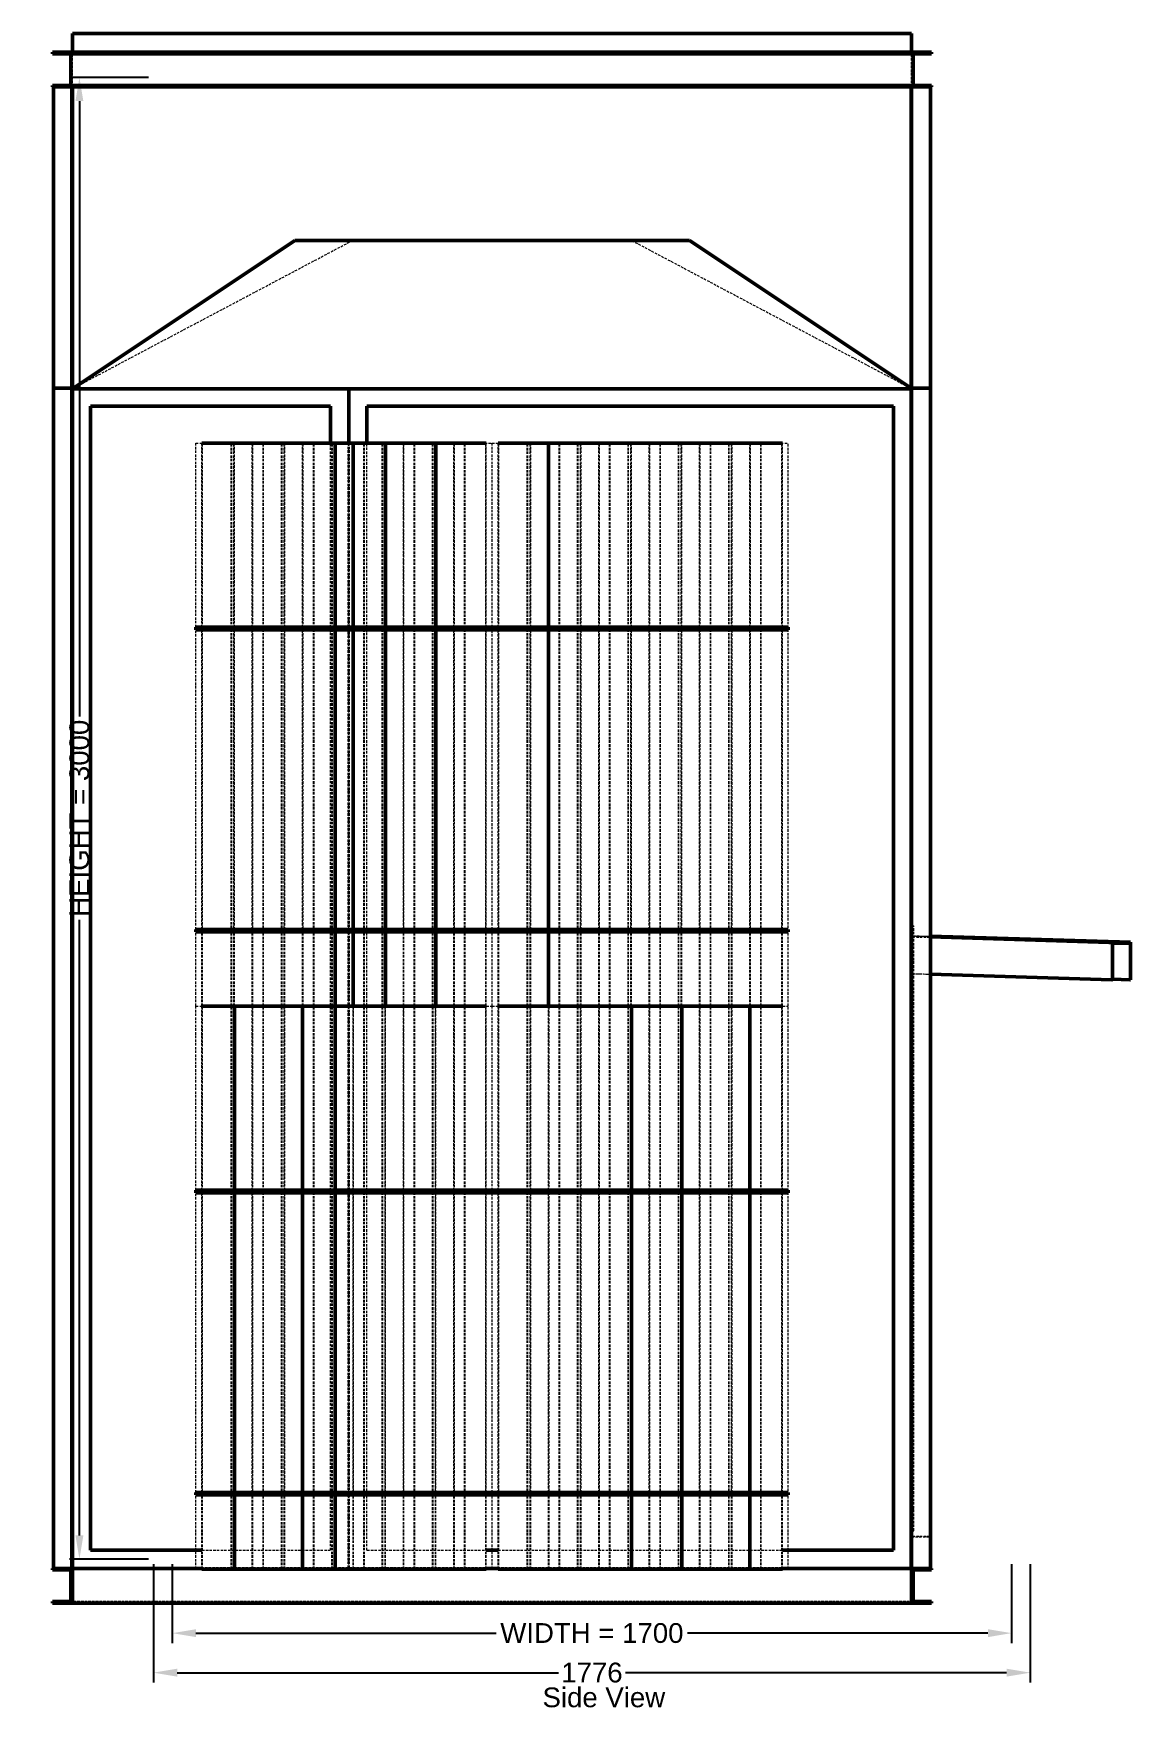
# Model space of a CAD drawing. Header units: millimetres. Extents: x 604 to 12800, y 315 to 9135.
# Drawn here: x 611 to 2833, y 5618 to 9008 of the extents above; entities that cross this region are included whole.
import ezdxf

# ---------------------------------------------------------------- set-up
doc = ezdxf.new("R2010")
doc.units = ezdxf.units.MM
doc.linetypes.add('Hidden', pattern=[15, 5, -3, 5, -2])
for name, color, linetype, lineweight in [('Default', 7, 'Continuous', 50), ('Edges', 7, 'Hidden', 15), ('HiddenEdges', 2, 'Hidden', 15), ('HiddenSilhouettes', 2, 'Hidden', 15), ('HiddenWires', 7, 'Hidden', 15), ('Silhouettes', 7, 'Continuous', 50), ('Wires', 7, 'Hidden', 15)]:
    doc.layers.add(name, color=color, linetype=linetype, lineweight=lineweight)
doc.layers.add('Dimension', color=7, linetype='Continuous', lineweight=50, true_color=0x6495ed)
doc.styles.add('Default', font='arial.ttf')
doc.dimstyles.get("Standard").update_dxf_attribs({"dimtxt": 0.18, "dimasz": 0.18, "dimexe": 0.18, "dimexo": 0.0625, "dimgap": 0.09, "dimtad": 0, "dimtih": 1, "dimtoh": 1, "dimdec": 4, "dimzin": 0, "dimdsep": 46, "dimtxsty": 'Standard', "dimcen": 0.09, "dimadec": 0, "dimazin": 0, "dimtfac": 1, "dimtdec": 4, "dimtofl": 0, "dimtmove": 0, "dimatfit": 3, "dimfxl": 1, "dimtolj": 1, "dimtzin": 0, "dimarcsym": 0})

# ---------------------------------------------------------------- blocks, each defined once
blk = doc.blocks.new('Left')
at = {"layer": 'Edges'}
for points in [[(-1052.3, 869.8), (-485.1, 1169.8)], [(685.7, -241.3), (1054.6, -252.8)], [(685.7, -315.7), (1054.6, -327.2)], [(1054.6, -326.1), (1091, -327.2)]]:
    blk.add_lwpolyline(points, dxfattribs=at)
for points in [[(80.6, 1169.8, 0), (646.5, 870.4, 0)], [(-789.8, 386.8, 0), (-789.8, 759.8, 0)], [(-723.8, 386.8, 0), (-723.8, 759.8, 0)], [(-687.8, 386.8, 0), (-687.8, 759.8, 0)], [(-621.8, 386.8, 0), (-621.8, 759.8, 0)], [(-585.8, 386.8, 0), (-585.8, 759.8, 0)], [(-381.8, 386.8, 0), (-381.8, 759.8, 0)], [(-279.8, 386.8, 0), (-279.8, 759.8, 0)], [(-213.8, 386.8, 0), (-213.8, 759.8, 0)], [(-189.8, 386.8, 0), (-189.8, 759.8, 0)], [(-123.8, 386.8, 0), (-123.8, 759.8, 0)], [(-21.8, 386.8, 0), (-21.8, 759.8, 0)], [(14.2, 386.8, 0), (14.2, 759.8, 0)], [(80.2, 386.8, 0), (80.2, 759.8, 0)], [(116.2, 386.8, 0), (116.2, 759.8, 0)], [(182.2, 386.8, 0), (182.2, 759.8, 0)], [(218.2, 386.8, 0), (218.2, 759.8, 0)], [(284.2, 386.8, 0), (284.2, 759.8, 0)], [(320.2, 386.8, 0), (320.2, 759.8, 0)], [(386.2, 386.8, 0), (386.2, 759.8, 0)], [(-789.8, -225.2, 0), (-789.8, 381.8, 0)], [(-723.8, -225.2, 0), (-723.8, 381.8, 0)], [(-687.8, -225.2, 0), (-687.8, 381.8, 0)], [(-621.8, -225.2, 0), (-621.8, 381.8, 0)], [(-585.8, -225.2, 0), (-585.8, 381.8, 0)], [(-381.8, -225.2, 0), (-381.8, 381.8, 0)], [(-279.8, -225.2, 0), (-279.8, 381.8, 0)], [(-213.8, -225.2, 0), (-213.8, 381.8, 0)], [(-189.8, -225.2, 0), (-189.8, 381.8, 0)], [(-123.8, -225.2, 0), (-123.8, 381.8, 0)], [(-21.8, -225.2, 0), (-21.8, 381.8, 0)], [(14.2, -225.2, 0), (14.2, 381.8, 0)], [(80.2, -225.2, 0), (80.2, 381.8, 0)], [(116.2, -225.2, 0), (116.2, 381.8, 0)], [(182.2, -225.2, 0), (182.2, 381.8, 0)], [(218.2, -225.2, 0), (218.2, 381.8, 0)], [(284.2, -225.2, 0), (284.2, 381.8, 0)], [(320.2, -225.2, 0), (320.2, 381.8, 0)], [(386.2, -225.2, 0), (386.2, 381.8, 0)], [(-789.8, -380.2, 0), (-789.8, -230.2, 0)], [(-723.8, -380.2, 0), (-723.8, -230.2, 0)], [(-687.8, -380.2, 0), (-687.8, -230.2, 0)], [(-621.8, -380.2, 0), (-621.8, -230.2, 0)], [(-585.8, -380.2, 0), (-585.8, -230.2, 0)], [(-381.8, -380.2, 0), (-381.8, -230.2, 0)], [(-279.8, -380.2, 0), (-279.8, -230.2, 0)], [(-213.8, -380.2, 0), (-213.8, -230.2, 0)], [(-189.8, -380.2, 0), (-189.8, -230.2, 0)], [(-123.8, -380.2, 0), (-123.8, -230.2, 0)], [(-21.8, -380.2, 0), (-21.8, -230.2, 0)], [(14.2, -380.2, 0), (14.2, -230.2, 0)], [(80.2, -380.2, 0), (80.2, -230.2, 0)], [(116.2, -380.2, 0), (116.2, -230.2, 0)], [(182.2, -380.2, 0), (182.2, -230.2, 0)], [(218.2, -380.2, 0), (218.2, -230.2, 0)], [(284.2, -380.2, 0), (284.2, -230.2, 0)], [(320.2, -380.2, 0), (320.2, -230.2, 0)], [(386.2, -380.2, 0), (386.2, -230.2, 0)], [(-789.8, -753.2, 0), (-789.8, -380.2, 0)], [(-687.8, -753.2, 0), (-687.8, -380.2, 0)], [(-621.8, -753.2, 0), (-621.8, -380.2, 0)], [(-483.8, -753.2, 0), (-483.8, -380.2, 0)], [(-417.8, -753.2, 0), (-417.8, -380.2, 0)], [(-381.8, -753.2, 0), (-381.8, -380.2, 0)], [(-315.8, -753.2, 0), (-315.8, -380.2, 0)], [(-279.8, -753.2, 0), (-279.8, -380.2, 0)], [(-213.8, -753.2, 0), (-213.8, -380.2, 0)], [(-189.8, -753.2, 0), (-189.8, -380.2, 0)], [(-123.8, -753.2, 0), (-123.8, -380.2, 0)], [(-87.8, -753.2, 0), (-87.8, -380.2, 0)], [(-21.8, -753.2, 0), (-21.8, -380.2, 0)], [(14.2, -753.2, 0), (14.2, -380.2, 0)], [(116.2, -753.2, 0), (116.2, -380.2, 0)], [(218.2, -753.2, 0), (218.2, -380.2, 0)], [(284.2, -753.2, 0), (284.2, -380.2, 0)], [(386.2, -753.2, 0), (386.2, -380.2, 0)], [(-789.8, -1365.2, 0), (-789.8, -758.2, 0)], [(-687.8, -1365.2, 0), (-687.8, -758.2, 0)], [(-621.8, -1365.2, 0), (-621.8, -758.2, 0)], [(-483.8, -1365.2, 0), (-483.8, -758.2, 0)], [(-417.8, -1365.2, 0), (-417.8, -758.2, 0)], [(-381.8, -1365.2, 0), (-381.8, -758.2, 0)], [(-315.8, -1365.2, 0), (-315.8, -758.2, 0)], [(-279.8, -1365.2, 0), (-279.8, -758.2, 0)], [(-213.8, -1365.2, 0), (-213.8, -758.2, 0)], [(-189.8, -1365.2, 0), (-189.8, -758.2, 0)], [(-123.8, -1365.2, 0), (-123.8, -758.2, 0)], [(-87.8, -1365.2, 0), (-87.8, -758.2, 0)], [(-21.8, -1365.2, 0), (-21.8, -758.2, 0)], [(14.2, -1365.2, 0), (14.2, -758.2, 0)], [(116.2, -1365.2, 0), (116.2, -758.2, 0)], [(218.2, -1365.2, 0), (218.2, -758.2, 0)], [(284.2, -1365.2, 0), (284.2, -758.2, 0)], [(386.2, -1365.2, 0), (386.2, -758.2, 0)], [(-789.8, -1520.2, 0), (-789.8, -1370.2, 0)], [(-687.8, -1520.2, 0), (-687.8, -1370.2, 0)], [(-621.8, -1520.2, 0), (-621.8, -1370.2, 0)], [(-483.8, -1520.2, 0), (-483.8, -1370.2, 0)], [(-417.8, -1520.2, 0), (-417.8, -1370.2, 0)], [(-381.8, -1520.2, 0), (-381.8, -1370.2, 0)], [(-315.8, -1520.2, 0), (-315.8, -1370.2, 0)], [(-279.8, -1520.2, 0), (-279.8, -1370.2, 0)], [(-213.8, -1520.2, 0), (-213.8, -1370.2, 0)], [(-189.8, -1520.2, 0), (-189.8, -1370.2, 0)], [(-123.8, -1520.2, 0), (-123.8, -1370.2, 0)], [(-87.8, -1520.2, 0), (-87.8, -1370.2, 0)], [(-21.8, -1520.2, 0), (-21.8, -1370.2, 0)], [(14.2, -1520.2, 0), (14.2, -1370.2, 0)], [(116.2, -1520.2, 0), (116.2, -1370.2, 0)], [(218.2, -1520.2, 0), (218.2, -1370.2, 0)], [(284.2, -1520.2, 0), (284.2, -1370.2, 0)], [(386.2, -1520.2, 0), (386.2, -1370.2, 0)]]:
    blk.add_polyline3d(points, dxfattribs=at)
for points in [[(-730.8, 759.8, 0)], [(-729.6, 759.8, 0)], [(-666, 759.8, 0)], [(-664.8, 759.8, 0)], [(-628.8, 759.8, 0)], [(-627.6, 759.8, 0)], [(-564, 759.8, 0)], [(-562.8, 759.8, 0)], [(-526.8, 759.8, 0)], [(-525.6, 759.8, 0)], [(-521, 759.8, 0)], [(-462, 759.8, 0)], [(-460.8, 759.8, 0)], [(-358.8, 759.8, 0)], [(-322.8, 759.8, 0)], [(-321.6, 759.8, 0)], [(-317, 759.8, 0)], [(-258, 759.8, 0)], [(-256.8, 759.8, 0)], [(-130.8, 759.8, 0)], [(-129.6, 759.8, 0)], [(-125, 759.8, 0)], [(-66, 759.8, 0)], [(-64.8, 759.8, 0)], [(-28.8, 759.8, 0)], [(36, 759.8, 0)], [(73.2, 759.8, 0)], [(74.4, 759.8, 0)], [(138, 759.8, 0)], [(139.2, 759.8, 0)], [(175.2, 759.8, 0)], [(176.4, 759.8, 0)], [(240, 759.8, 0)], [(241.2, 759.8, 0)], [(277.2, 759.8, 0)], [(278.4, 759.8, 0)], [(342, 759.8, 0)], [(343.2, 759.8, 0)]]:
    blk.add_polyline3d(points, close=True, dxfattribs=at)
at = {"layer": 'HiddenEdges'}
for points in [[(646.5, 870.4), (647.7, 869.8)], [(1053, -251.2), (647.7, -238.6)], [(649.3, -240.2), (685.7, -241.3)], [(649.3, -314.6), (685.7, -315.7)], [(685.7, -314.6), (1054.6, -326.1)]]:
    blk.add_lwpolyline(points, dxfattribs=at)
for points in [[(-1051.1, 1551, 0), (-1051.1, 1587.8, 0)], [(646.5, 1587.8, 0), (-1051.1, 1587.8, 0)], [(-1037.3, 1587.8, 0), (-1037.3, 1589, 0)], [(632.7, 1587.8, 0), (632.7, 1589, 0)], [(646.5, 1551, 0), (646.5, 1587.8, 0)], [(-1052.3, 1481, 0), (-1052.3, 1551, 0)], [(647.7, 1481, 0), (647.7, 1551, 0)], [(-1089.1, 1466, 0), (-1090.3, 1466, 0)], [(-1089.1, 872.2, 0), (-1089.1, 1479.8, 0)], [(-1052.3, 1479.8, 0), (-1089.1, 1479.8, 0)], [(684.5, 1479.8, 0), (647.7, 1479.8, 0)], [(684.5, 872.2, 0), (684.5, 1479.8, 0)], [(685.7, 1466, 0), (684.5, 1466, 0)], [(-1089.1, 886, 0), (-1090.3, 886, 0)], [(685.7, 886, 0), (684.5, 886, 0)], [(-1089.1, 856, 0), (-1090.3, 856, 0)], [(-1052.3, 872.2, 0), (-1089.1, 872.2, 0)], [(-1052.3, 869.8, 0), (-1089.1, 869.8, 0)], [(-1089.1, -1517.8, 0), (-1089.1, 869.8, 0)], [(-1051.1, -1517.8, 0), (-1051.1, 869.8, 0)], [(-493.5, -1517.8, 0), (-493.5, 869.8, 0)], [(-491.1, -1517.8, 0), (-491.1, 869.8, 0)], [(684.5, 872.2, 0), (647.7, 872.2, 0)], [(684.5, 869.8, 0), (647.7, 869.8, 0)], [(684.5, -1517.8, 0), (684.5, 869.8, 0)], [(685.7, 856, 0), (684.5, 856, 0)], [(-730.8, -380.2, 0), (-730.8, 759.8, 0)], [(-729.6, -380.2, 0), (-729.6, 759.8, 0)], [(-666, -380.2, 0), (-666, 759.8, 0)], [(-664.8, -380.2, 0), (-664.8, 759.8, 0)], [(-628.8, -380.2, 0), (-628.8, 759.8, 0)], [(-627.6, -380.2, 0), (-627.6, 759.8, 0)], [(-564, -380.2, 0), (-564, 759.8, 0)], [(-562.8, -380.2, 0), (-562.8, 759.8, 0)], [(-526.8, -380.2, 0), (-526.8, 759.8, 0)], [(-525.6, -380.2, 0), (-525.6, 759.8, 0)], [(-521, -380.2, 0), (-521, 759.8, 0)], [(-462, -380.2, 0), (-462, 759.8, 0)], [(-460.8, -380.2, 0), (-460.8, 759.8, 0)], [(-358.8, -380.2, 0), (-358.8, 759.8, 0)], [(-322.8, -380.2, 0), (-322.8, 759.8, 0)], [(-321.6, -380.2, 0), (-321.6, 759.8, 0)], [(-317, -380.2, 0), (-317, 759.8, 0)], [(-258, -380.2, 0), (-258, 759.8, 0)], [(-256.8, -380.2, 0), (-256.8, 759.8, 0)], [(-130.8, -380.2, 0), (-130.8, 759.8, 0)], [(-129.6, -380.2, 0), (-129.6, 759.8, 0)], [(-125, -380.2, 0), (-125, 759.8, 0)], [(-66, -380.2, 0), (-66, 759.8, 0)], [(-64.8, -380.2, 0), (-64.8, 759.8, 0)], [(-28.8, -380.2, 0), (-28.8, 759.8, 0)], [(36, -380.2, 0), (36, 759.8, 0)], [(73.2, -380.2, 0), (73.2, 759.8, 0)], [(74.4, -380.2, 0), (74.4, 759.8, 0)], [(138, -380.2, 0), (138, 759.8, 0)], [(139.2, -380.2, 0), (139.2, 759.8, 0)], [(175.2, -380.2, 0), (175.2, 759.8, 0)], [(176.4, -380.2, 0), (176.4, 759.8, 0)], [(240, -380.2, 0), (240, 759.8, 0)], [(241.2, -380.2, 0), (241.2, 759.8, 0)], [(277.2, -380.2, 0), (277.2, 759.8, 0)], [(278.4, -380.2, 0), (278.4, 759.8, 0)], [(342, -380.2, 0), (342, 759.8, 0)], [(343.2, -380.2, 0), (343.2, 759.8, 0)], [(-789.8, 381.8, 0), (-789.8, 386.8, 0)], [(-723.8, 381.8, 0), (-723.8, 386.8, 0)], [(-687.8, 381.8, 0), (-687.8, 386.8, 0)], [(-621.8, 381.8, 0), (-621.8, 386.8, 0)], [(-585.8, 381.8, 0), (-585.8, 386.8, 0)], [(-381.8, 381.8, 0), (-381.8, 386.8, 0)], [(-279.8, 381.8, 0), (-279.8, 386.8, 0)], [(-213.8, 381.8, 0), (-213.8, 386.8, 0)], [(-189.8, 381.8, 0), (-189.8, 386.8, 0)], [(-123.8, 381.8, 0), (-123.8, 386.8, 0)], [(-21.8, 381.8, 0), (-21.8, 386.8, 0)], [(14.2, 381.8, 0), (14.2, 386.8, 0)], [(80.2, 381.8, 0), (80.2, 386.8, 0)], [(116.2, 381.8, 0), (116.2, 386.8, 0)], [(182.2, 381.8, 0), (182.2, 386.8, 0)], [(218.2, 381.8, 0), (218.2, 386.8, 0)], [(284.2, 381.8, 0), (284.2, 386.8, 0)], [(320.2, 381.8, 0), (320.2, 386.8, 0)], [(386.2, 381.8, 0), (386.2, 386.8, 0)], [(-789.8, -230.2, 0), (-789.8, -225.2, 0)], [(-723.8, -230.2, 0), (-723.8, -225.2, 0)], [(-687.8, -230.2, 0), (-687.8, -225.2, 0)], [(-621.8, -230.2, 0), (-621.8, -225.2, 0)], [(-585.8, -230.2, 0), (-585.8, -225.2, 0)], [(-381.8, -230.2, 0), (-381.8, -225.2, 0)], [(-279.8, -230.2, 0), (-279.8, -225.2, 0)], [(-213.8, -230.2, 0), (-213.8, -225.2, 0)], [(-189.8, -230.2, 0), (-189.8, -225.2, 0)], [(-123.8, -230.2, 0), (-123.8, -225.2, 0)], [(-21.8, -230.2, 0), (-21.8, -225.2, 0)], [(14.2, -230.2, 0), (14.2, -225.2, 0)], [(80.2, -230.2, 0), (80.2, -225.2, 0)], [(116.2, -230.2, 0), (116.2, -225.2, 0)], [(182.2, -230.2, 0), (182.2, -225.2, 0)], [(218.2, -230.2, 0), (218.2, -225.2, 0)], [(284.2, -230.2, 0), (284.2, -225.2, 0)], [(320.2, -230.2, 0), (320.2, -225.2, 0)], [(386.2, -230.2, 0), (386.2, -225.2, 0)], [(647.7, -240.2, 0), (646.5, -240.2, 0)], [(649.3, -314.6, 0), (649.3, -240.2, 0)], [(649.3, -240.2, 0), (684.1, -240.2, 0)], [(1091, -251.2, 0), (1053, -251.2, 0)], [(1053, -327.2, 0), (1053, -251.2, 0)], [(1089.4, -327.2, 0), (1089.4, -252.8, 0)], [(647.7, -314.6, 0), (649.3, -314.6, 0)], [(684.1, -314.6, 0), (685.7, -314.6, 0)], [(-788.6, -1520.2, 0), (-788.6, -380.2, 0)], [(-686.6, -1520.2, 0), (-686.6, -380.2, 0)], [(-666, -1520.2, 0), (-666, -380.2, 0)], [(-664.8, -1520.2, 0), (-664.8, -380.2, 0)], [(-628.8, -1520.2, 0), (-628.8, -380.2, 0)], [(-627.6, -1520.2, 0), (-627.6, -380.2, 0)], [(-623, -1520.2, 0), (-623, -380.2, 0)], [(-564, -1520.2, 0), (-564, -380.2, 0)], [(-526.8, -1520.2, 0), (-526.8, -380.2, 0)], [(-525.6, -1520.2, 0), (-525.6, -380.2, 0)], [(-462, -1520.2, 0), (-462, -380.2, 0)], [(-460.8, -1520.2, 0), (-460.8, -380.2, 0)], [(-423.6, -1520.2, 0), (-423.6, -380.2, 0)], [(-360, -1520.2, 0), (-360, -380.2, 0)], [(-358.8, -1520.2, 0), (-358.8, -380.2, 0)], [(-322.8, -1520.2, 0), (-322.8, -380.2, 0)], [(-321.6, -1520.2, 0), (-321.6, -380.2, 0)], [(-317, -1520.2, 0), (-317, -380.2, 0)], [(-258, -1520.2, 0), (-258, -380.2, 0)], [(-256.8, -1520.2, 0), (-256.8, -380.2, 0)], [(-130.8, -1520.2, 0), (-130.8, -380.2, 0)], [(-129.6, -1520.2, 0), (-129.6, -380.2, 0)], [(-66, -1520.2, 0), (-66, -380.2, 0)], [(-64.8, -1520.2, 0), (-64.8, -380.2, 0)], [(-28.8, -1520.2, 0), (-28.8, -380.2, 0)], [(36, -1520.2, 0), (36, -380.2, 0)], [(37.2, -1520.2, 0), (37.2, -380.2, 0)], [(73.2, -1520.2, 0), (73.2, -380.2, 0)], [(74.4, -1520.2, 0), (74.4, -380.2, 0)], [(117.4, -1520.2, 0), (117.4, -380.2, 0)], [(139.2, -1520.2, 0), (139.2, -380.2, 0)], [(176.4, -1520.2, 0), (176.4, -380.2, 0)], [(241.2, -1520.2, 0), (241.2, -380.2, 0)], [(277.2, -1520.2, 0), (277.2, -380.2, 0)], [(278.4, -1520.2, 0), (278.4, -380.2, 0)], [(283, -1520.2, 0), (283, -380.2, 0)], [(321.4, -1520.2, 0), (321.4, -380.2, 0)], [(343.2, -1520.2, 0), (343.2, -380.2, 0)], [(385, -1520.2, 0), (385, -380.2, 0)], [(-789.8, -758.2, 0), (-789.8, -753.2, 0)], [(-687.8, -758.2, 0), (-687.8, -753.2, 0)], [(-621.8, -758.2, 0), (-621.8, -753.2, 0)], [(-483.8, -758.2, 0), (-483.8, -753.2, 0)], [(-417.8, -758.2, 0), (-417.8, -753.2, 0)], [(-381.8, -758.2, 0), (-381.8, -753.2, 0)], [(-315.8, -758.2, 0), (-315.8, -753.2, 0)], [(-279.8, -758.2, 0), (-279.8, -753.2, 0)], [(-213.8, -758.2, 0), (-213.8, -753.2, 0)], [(-189.8, -758.2, 0), (-189.8, -753.2, 0)], [(-123.8, -758.2, 0), (-123.8, -753.2, 0)], [(-87.8, -758.2, 0), (-87.8, -753.2, 0)], [(-21.8, -758.2, 0), (-21.8, -753.2, 0)], [(14.2, -758.2, 0), (14.2, -753.2, 0)], [(116.2, -758.2, 0), (116.2, -753.2, 0)], [(218.2, -758.2, 0), (218.2, -753.2, 0)], [(284.2, -758.2, 0), (284.2, -753.2, 0)], [(386.2, -758.2, 0), (386.2, -753.2, 0)], [(-789.8, -1370.2, 0), (-789.8, -1365.2, 0)], [(-687.8, -1370.2, 0), (-687.8, -1365.2, 0)], [(-621.8, -1370.2, 0), (-621.8, -1365.2, 0)], [(-483.8, -1370.2, 0), (-483.8, -1365.2, 0)], [(-417.8, -1370.2, 0), (-417.8, -1365.2, 0)], [(-381.8, -1370.2, 0), (-381.8, -1365.2, 0)], [(-315.8, -1370.2, 0), (-315.8, -1365.2, 0)], [(-279.8, -1370.2, 0), (-279.8, -1365.2, 0)], [(-213.8, -1370.2, 0), (-213.8, -1365.2, 0)], [(-189.8, -1370.2, 0), (-189.8, -1365.2, 0)], [(-123.8, -1370.2, 0), (-123.8, -1365.2, 0)], [(-87.8, -1370.2, 0), (-87.8, -1365.2, 0)], [(-21.8, -1370.2, 0), (-21.8, -1365.2, 0)], [(14.2, -1370.2, 0), (14.2, -1365.2, 0)], [(116.2, -1370.2, 0), (116.2, -1365.2, 0)], [(218.2, -1370.2, 0), (218.2, -1365.2, 0)], [(284.2, -1370.2, 0), (284.2, -1365.2, 0)], [(386.2, -1370.2, 0), (386.2, -1365.2, 0)], [(647.7, -1420.2, 0), (646.5, -1420.2, 0)], [(687.7, -1519, 0), (-1092.3, -1519, 0)], [(687.7, -1522, 0), (-1092.3, -1522, 0)], [(-1089.1, -1504, 0), (-1090.3, -1504, 0)], [(-1052.3, -1517.8, 0), (-1089.1, -1517.8, 0)], [(650.7, -1522, 0), (-1055.3, -1522, 0)], [(-493.5, -1517.8, 0), (-1051.1, -1517.8, 0)], [(646.5, -1517.8, 0), (-491.1, -1517.8, 0)], [(684.5, -1517.8, 0), (647.7, -1517.8, 0)], [(685.7, -1504, 0), (684.5, -1504, 0)], [(687.7, -1586, 0), (-1092.3, -1586, 0)], [(687.7, -1589, 0), (-1092.3, -1589, 0)], [(650.7, -1586, 0), (-1055.3, -1586, 0)]]:
    blk.add_polyline3d(points, dxfattribs=at)
at = {"layer": 'HiddenSilhouettes'}
for points in [[(646.5, 870.6), (647.7, 869.8)], [(684.1, -240.2), (685.7, -240.2)], [(647.7, -314.6), (685.7, -315.8)], [(684.1, -314.6), (1054.6, -326.1)]]:
    blk.add_lwpolyline(points, dxfattribs=at)
for points in [[(-1055.3, 1548, 0)], [(650.7, 1548, 0)]]:
    blk.add_polyline3d(points, close=True, dxfattribs=at)
for points in [[(-1090.3, 1481, 0), (-1090.3, 1481, 0)], [(-1052.3, 1481, 0), (-1052.3, 1481, 0)], [(647.7, 1481, 0), (647.7, 1481, 0)], [(685.7, 1481, 0), (685.7, 1481, 0)], [(-1050.5, 871, 0), (-492.3, 871, 0)], [(-492.3, 871, 0), (645.9, 871, 0)], [(-492.3, 869.8, 0), (-492.3, 871, 0)], [(646.5, 871, 0), (647.7, 871, 0)], [(646.5, 869.8, 0), (647.7, 869.8, 0)], [(-788.6, -380.2, 0), (-788.6, 759.8, 0)], [(-725, -380.2, 0), (-725, 759.8, 0)], [(-686.6, -380.2, 0), (-686.6, 759.8, 0)], [(-623, -380.2, 0), (-623, 759.8, 0)], [(-584.6, -380.2, 0), (-584.6, 759.8, 0)], [(-529.1, -1482.2, 0), (-529.1, 759.8, 0)], [(-492.3, -1519, 0), (-492.3, 759.8, 0)], [(-482.6, -380.2, 0), (-482.6, 759.8, 0)], [(-455.5, -1482.2, 0), (-455.5, 759.8, 0)], [(-424.8, -380.2, 0), (-424.8, 759.8, 0)], [(-423.6, -380.2, 0), (-423.6, 759.8, 0)], [(-419, -380.2, 0), (-419, 759.8, 0)], [(-380.6, -380.2, 0), (-380.6, 759.8, 0)], [(-360, -380.2, 0), (-360, 759.8, 0)], [(-278.6, -380.2, 0), (-278.6, 759.8, 0)], [(-215, -380.2, 0), (-215, 759.8, 0)], [(-188.6, -380.2, 0), (-188.6, 759.8, 0)], [(-86.6, -380.2, 0), (-86.6, 759.8, 0)], [(-27.6, -380.2, 0), (-27.6, 759.8, 0)], [(-23, -380.2, 0), (-23, 759.8, 0)], [(15.4, -380.2, 0), (15.4, 759.8, 0)], [(37.2, -380.2, 0), (37.2, 759.8, 0)], [(79, -380.2, 0), (79, 759.8, 0)], [(117.4, -380.2, 0), (117.4, 759.8, 0)], [(181, -380.2, 0), (181, 759.8, 0)], [(219.4, -380.2, 0), (219.4, 759.8, 0)], [(283, -380.2, 0), (283, 759.8, 0)], [(321.4, -380.2, 0), (321.4, 759.8, 0)], [(385, -380.2, 0), (385, 759.8, 0)], [(-519.8, 381.8, 0), (-519.8, 386.8, 0)], [(-483.8, 381.8, 0), (-483.8, 386.8, 0)], [(-417.8, 381.8, 0), (-417.8, 386.8, 0)], [(-315.8, 381.8, 0), (-315.8, 386.8, 0)], [(-87.8, 381.8, 0), (-87.8, 386.8, 0)], [(-787.3, -230.2, 0), (-787.3, -225.2, 0)], [(-777.3, -230.2, 0), (-777.3, -225.2, 0)], [(-519.8, -230.2, 0), (-519.8, -225.2, 0)], [(-483.8, -230.2, 0), (-483.8, -225.2, 0)], [(-417.8, -230.2, 0), (-417.8, -225.2, 0)], [(-315.8, -230.2, 0), (-315.8, -225.2, 0)], [(-227.3, -230.2, 0), (-227.3, -225.2, 0)], [(-217.3, -230.2, 0), (-217.3, -225.2, 0)], [(-187.3, -230.2, 0), (-187.3, -225.2, 0)], [(-177.3, -230.2, 0), (-177.3, -225.2, 0)], [(-87.8, -230.2, 0), (-87.8, -225.2, 0)], [(372.7, -230.2, 0), (372.7, -225.2, 0)], [(382.7, -230.2, 0), (382.7, -225.2, 0)], [(649.3, -217.7, 0), (652.3, -217.7, 0)], [(649.3, -1442.7, 0), (649.3, -217.7, 0)], [(652.3, -1442.7, 0), (652.3, -217.7, 0)], [(647.7, -238.6, 0), (685.7, -238.6, 0)], [(647.7, -240.2, 0), (649.3, -240.2, 0)], [(649.3, -262.7, 0), (652.3, -262.7, 0)], [(684.1, -314.6, 0), (684.1, -240.2, 0)], [(647.7, -316.2, 0), (649.3, -316.2, 0)], [(-730.8, -1520.2, 0), (-730.8, -380.2, 0)], [(-730.8, -380.2, 0), (-682.9, -380.2, 0)], [(-729.6, -1520.2, 0), (-729.6, -380.2, 0)], [(-729.6, -380.2, 0), (-723.8, -380.2, 0)], [(-725, -1520.2, 0), (-725, -380.2, 0)], [(-687.8, -380.2, 0), (-682.9, -380.2, 0)], [(-628.8, -380.2, 0), (-562.8, -380.2, 0)], [(-627.6, -380.2, 0), (-621.8, -380.2, 0)], [(-585.8, -380.2, 0), (-564, -380.2, 0)], [(-584.6, -1520.2, 0), (-584.6, -380.2, 0)], [(-562.8, -1520.2, 0), (-562.8, -380.2, 0)], [(-526.8, -380.2, 0), (-478.2, -380.2, 0)], [(-525.6, -380.2, 0), (-519.8, -380.2, 0)], [(-521, -1520.2, 0), (-521, -380.2, 0)], [(-483.8, -380.2, 0), (-478.2, -380.2, 0)], [(-482.6, -1520.2, 0), (-482.6, -380.2, 0)], [(-424.8, -1520.2, 0), (-424.8, -380.2, 0)], [(-424.8, -380.2, 0), (-358.8, -380.2, 0)], [(-423.6, -380.2, 0), (-417.8, -380.2, 0)], [(-419, -1520.2, 0), (-419, -380.2, 0)], [(-381.8, -380.2, 0), (-360, -380.2, 0)], [(-380.6, -1520.2, 0), (-380.6, -380.2, 0)], [(-322.8, -380.2, 0), (-273.5, -380.2, 0)], [(-321.6, -380.2, 0), (-315.8, -380.2, 0)], [(-279.8, -380.2, 0), (-273.5, -380.2, 0)], [(-278.6, -1520.2, 0), (-278.6, -380.2, 0)], [(-215, -1520.2, 0), (-215, -380.2, 0)], [(-188.6, -1520.2, 0), (-188.6, -380.2, 0)], [(-130.8, -380.2, 0), (-68.8, -380.2, 0)], [(-129.6, -380.2, 0), (-123.8, -380.2, 0)], [(-125, -1520.2, 0), (-125, -380.2, 0)], [(-87.8, -380.2, 0), (-68.8, -380.2, 0)], [(-86.6, -1520.2, 0), (-86.6, -380.2, 0)], [(-28.8, -380.2, 0), (37.2, -380.2, 0)], [(-27.6, -1520.2, 0), (-27.6, -380.2, 0)], [(-27.6, -380.2, 0), (-21.8, -380.2, 0)], [(-23, -1520.2, 0), (-23, -380.2, 0)], [(14.2, -380.2, 0), (36, -380.2, 0)], [(15.4, -1520.2, 0), (15.4, -380.2, 0)], [(73.2, -380.2, 0), (135.8, -380.2, 0)], [(74.4, -380.2, 0), (80.2, -380.2, 0)], [(79, -1520.2, 0), (79, -380.2, 0)], [(116.2, -380.2, 0), (135.8, -380.2, 0)], [(138, -1520.2, 0), (138, -380.2, 0)], [(175.2, -1520.2, 0), (175.2, -380.2, 0)], [(175.2, -380.2, 0), (241.2, -380.2, 0)], [(176.4, -380.2, 0), (182.2, -380.2, 0)], [(181, -1520.2, 0), (181, -380.2, 0)], [(218.2, -380.2, 0), (240, -380.2, 0)], [(219.4, -1520.2, 0), (219.4, -380.2, 0)], [(240, -1520.2, 0), (240, -380.2, 0)], [(277.2, -380.2, 0), (340.5, -380.2, 0)], [(278.4, -380.2, 0), (284.2, -380.2, 0)], [(320.2, -380.2, 0), (340.5, -380.2, 0)], [(342, -1520.2, 0), (342, -380.2, 0)], [(-723.8, -758.2, 0), (-723.8, -753.2, 0)], [(-585.8, -758.2, 0), (-585.8, -753.2, 0)], [(-519.8, -758.2, 0), (-519.8, -753.2, 0)], [(80.2, -758.2, 0), (80.2, -753.2, 0)], [(182.2, -758.2, 0), (182.2, -753.2, 0)], [(320.2, -758.2, 0), (320.2, -753.2, 0)], [(-787.3, -1370.2, 0), (-787.3, -1365.2, 0)], [(-777.3, -1370.2, 0), (-777.3, -1365.2, 0)], [(-723.8, -1370.2, 0), (-723.8, -1365.2, 0)], [(-585.8, -1370.2, 0), (-585.8, -1365.2, 0)], [(-519.8, -1370.2, 0), (-519.8, -1365.2, 0)], [(-227.3, -1370.2, 0), (-227.3, -1365.2, 0)], [(-217.3, -1370.2, 0), (-217.3, -1365.2, 0)], [(-187.3, -1370.2, 0), (-187.3, -1365.2, 0)], [(-177.3, -1370.2, 0), (-177.3, -1365.2, 0)], [(80.2, -1370.2, 0), (80.2, -1365.2, 0)], [(182.2, -1370.2, 0), (182.2, -1365.2, 0)], [(320.2, -1370.2, 0), (320.2, -1365.2, 0)], [(372.7, -1370.2, 0), (372.7, -1365.2, 0)], [(382.7, -1370.2, 0), (382.7, -1365.2, 0)], [(647.7, -1420.2, 0), (649.3, -1420.2, 0)], [(649.3, -1397.7, 0), (652.3, -1397.7, 0)], [(649.3, -1453.4, 0), (649.3, -1420.2, 0)], [(684.1, -1420.2, 0), (685.7, -1420.2, 0)], [(684.1, -1453.4, 0), (684.1, -1420.2, 0)], [(647.7, -1455, 0), (685.7, -1455, 0)], [(649.3, -1442.7, 0), (652.3, -1442.7, 0)], [(649.3, -1453.4, 0), (684.1, -1453.4, 0)], [(-789.8, -1482.2, 0), (-529.1, -1482.2, 0)], [(-455.5, -1482.2, 0), (-213.8, -1482.2, 0)], [(-189.8, -1482.2, 0), (386.2, -1482.2, 0)], [(-789.8, -1519, 0), (-213.8, -1519, 0)], [(-730.8, -1520.2, 0), (-682.9, -1520.2, 0)], [(-729.6, -1520.2, 0), (-723.8, -1520.2, 0)], [(-687.8, -1520.2, 0), (-682.9, -1520.2, 0)], [(-628.8, -1520.2, 0), (-562.8, -1520.2, 0)], [(-627.6, -1520.2, 0), (-621.8, -1520.2, 0)], [(-585.8, -1520.2, 0), (-564, -1520.2, 0)], [(-526.8, -1520.2, 0), (-478.2, -1520.2, 0)], [(-525.6, -1520.2, 0), (-519.8, -1520.2, 0)], [(-483.8, -1520.2, 0), (-478.2, -1520.2, 0)], [(-424.8, -1520.2, 0), (-358.8, -1520.2, 0)], [(-423.6, -1520.2, 0), (-417.8, -1520.2, 0)], [(-381.8, -1520.2, 0), (-360, -1520.2, 0)], [(-322.8, -1520.2, 0), (-273.5, -1520.2, 0)], [(-321.6, -1520.2, 0), (-315.8, -1520.2, 0)], [(-279.8, -1520.2, 0), (-273.5, -1520.2, 0)], [(-189.8, -1519, 0), (386.2, -1519, 0)], [(-130.8, -1520.2, 0), (-64.8, -1520.2, 0)], [(-129.6, -1520.2, 0), (-123.8, -1520.2, 0)], [(-87.8, -1520.2, 0), (-66, -1520.2, 0)], [(-28.8, -1520.2, 0), (37.2, -1520.2, 0)], [(-27.6, -1520.2, 0), (-21.8, -1520.2, 0)], [(14.2, -1520.2, 0), (36, -1520.2, 0)], [(73.2, -1520.2, 0), (135.8, -1520.2, 0)], [(74.4, -1520.2, 0), (80.2, -1520.2, 0)], [(116.2, -1520.2, 0), (135.8, -1520.2, 0)], [(175.2, -1520.2, 0), (241.2, -1520.2, 0)], [(176.4, -1520.2, 0), (182.2, -1520.2, 0)], [(218.2, -1520.2, 0), (240, -1520.2, 0)], [(277.2, -1520.2, 0), (343.2, -1520.2, 0)], [(278.4, -1520.2, 0), (284.2, -1520.2, 0)], [(320.2, -1520.2, 0), (342, -1520.2, 0)], [(646.5, -1519, 0), (647.7, -1519, 0)]]:
    blk.add_polyline3d(points, dxfattribs=at)
at = {"layer": 'HiddenWires'}
for points in [[(-802.3, 381.8, 0), (-802.3, 386.8, 0)], [(-202.3, 381.8, 0), (-202.3, 386.8, 0)], [(-802.3, -230.2, 0), (-802.3, -225.2, 0)], [(-202.3, -230.2, 0), (-202.3, -225.2, 0)], [(-789.8, -380.2, 0), (-381.8, -380.2, 0)], [(-381.8, -380.2, 0), (-213.8, -380.2, 0)], [(-189.8, -380.2, 0), (386.2, -380.2, 0)], [(-802.3, -758.2, 0), (-802.3, -753.2, 0)], [(-202.3, -758.2, 0), (-202.3, -753.2, 0)], [(-802.3, -1370.2, 0), (-802.3, -1365.2, 0)], [(-202.3, -1370.2, 0), (-202.3, -1365.2, 0)], [(-789.8, -1520.2, 0), (-213.8, -1520.2, 0)], [(-189.8, -1520.2, 0), (386.2, -1520.2, 0)]]:
    blk.add_polyline3d(points, dxfattribs=at)
blk.add_polyline3d([(-410, -380.2, 0)], close=True, dxfattribs=at)
at = {"layer": 'Silhouettes'}
for points in [[(-1052.3, 869.8), (-601.9, 1169.8)], [(197.4, 1169.8), (646.5, 870.6)], [(685.7, -240.2), (1089.4, -252.8)], [(685.7, -315.8), (1053, -327.2)], [(1054.6, -326.1), (1089.4, -327.2)]]:
    blk.add_lwpolyline(points, dxfattribs=at)
for points in [[(-1052.3, 1589, 0), (647.7, 1589, 0)], [(-1052.3, 1551, 0), (-1052.3, 1589, 0)], [(647.7, 1551, 0), (647.7, 1589, 0)], [(-1092.3, 1551, 0), (687.7, 1551, 0)], [(-1092.3, 1548, 0), (-1092.3, 1551, 0)], [(-1092.3, 1548, 0), (687.7, 1548, 0)], [(-1055.3, 1484, 0), (-1055.3, 1548, 0)], [(650.7, 1484, 0), (650.7, 1548, 0)], [(687.7, 1548, 0), (687.7, 1551, 0)], [(-1092.3, 1484, 0), (687.7, 1484, 0)], [(-1092.3, 1481, 0), (-1092.3, 1484, 0)], [(-1092.3, 1481, 0), (687.7, 1481, 0)], [(-1090.3, 871, 0), (-1090.3, 1481, 0)], [(-1053.5, 1479.8, 0), (-1052.3, 1479.8, 0)], [(-1053.5, 869.8, 0), (-1053.5, 1479.8, 0)], [(-1052.3, 1191.7, 0), (-1052.3, 1481, 0)], [(646.5, 1479.8, 0), (647.7, 1479.8, 0)], [(646.5, 869.8, 0), (646.5, 1479.8, 0)], [(647.7, 1191.7, 0), (647.7, 1481, 0)], [(685.7, 871, 0), (685.7, 1481, 0)], [(687.7, 1481, 0), (687.7, 1484, 0)], [(-1052.3, 869.8, 0), (-1052.3, 1191.7, 0)], [(647.7, 869.8, 0), (647.7, 1191.7, 0)], [(-601.9, 1169.8, 0), (-485.1, 1169.8, 0)], [(-485.1, 1169.8, 0), (80.6, 1169.8, 0)], [(80.6, 1169.8, 0), (197.4, 1169.8, 0)], [(-1090.3, -1519, 0), (-1090.3, 871, 0)], [(-1090.3, 871, 0), (-1052.3, 871, 0)], [(-1053.5, 869.8, 0), (-1052.3, 869.8, 0)], [(-1053.5, -1520.2, 0), (-1053.5, 869.8, 0)], [(-1052.3, -1191.8, 0), (-1052.3, 871, 0)], [(-1052.3, 871, 0), (-1050.5, 871, 0)], [(-1052.3, 869.8, 0), (646.5, 869.8, 0)], [(-492.3, 759.8, 0), (-492.3, 869.8, 0)], [(645.9, 871, 0), (646.5, 871, 0)], [(646.5, -1520.2, 0), (646.5, 869.8, 0)], [(646.5, 869.8, 0), (647.7, 869.8, 0)], [(647.7, -1390.4, 0), (647.7, 871, 0)], [(647.7, 871, 0), (685.7, 871, 0)], [(685.7, -1519, 0), (685.7, 871, 0)], [(-1015.5, -1482.2, 0), (-1015.5, 834.2, 0)], [(-1015.5, 834.2, 0), (-529.1, 834.2, 0)], [(-529.1, 759.8, 0), (-529.1, 834.2, 0)], [(-455.5, 759.8, 0), (-455.5, 834.2, 0)], [(-455.5, 834.2, 0), (610.9, 834.2, 0)], [(610.9, -1482.2, 0), (610.9, 834.2, 0)], [(-789.8, 759.8, 0), (-723.8, 759.8, 0)], [(-730.8, 759.8, 0), (-682.9, 759.8, 0)], [(-729.6, 759.8, 0), (-682.9, 759.8, 0)], [(-687.8, 759.8, 0), (-621.8, 759.8, 0)], [(-628.8, 759.8, 0), (-562.8, 759.8, 0)], [(-627.6, 759.8, 0), (-564, 759.8, 0)], [(-585.8, 759.8, 0), (-519.8, 759.8, 0)], [(-526.8, 759.8, 0), (-460.8, 759.8, 0)], [(-525.6, 759.8, 0), (-462, 759.8, 0)], [(-519.8, 386.8, 0), (-519.8, 759.8, 0)], [(-483.8, 759.8, 0), (-417.8, 759.8, 0)], [(-483.8, 386.8, 0), (-483.8, 759.8, 0)], [(-424.8, 759.8, 0), (-358.8, 759.8, 0)], [(-423.6, 759.8, 0), (-360, 759.8, 0)], [(-417.8, 386.8, 0), (-417.8, 759.8, 0)], [(-381.8, 759.8, 0), (-315.8, 759.8, 0)], [(-322.8, 759.8, 0), (-273.5, 759.8, 0)], [(-321.6, 759.8, 0), (-273.5, 759.8, 0)], [(-315.8, 386.8, 0), (-315.8, 759.8, 0)], [(-279.8, 759.8, 0), (-213.8, 759.8, 0)], [(-189.8, 759.8, 0), (-123.8, 759.8, 0)], [(-130.8, 759.8, 0), (-64.8, 759.8, 0)], [(-129.6, 759.8, 0), (-66, 759.8, 0)], [(-87.8, 759.8, 0), (-21.8, 759.8, 0)], [(-87.8, 386.8, 0), (-87.8, 759.8, 0)], [(-28.8, 759.8, 0), (37.2, 759.8, 0)], [(-27.6, 759.8, 0), (36, 759.8, 0)], [(14.2, 759.8, 0), (80.2, 759.8, 0)], [(73.2, 759.8, 0), (135.8, 759.8, 0)], [(74.4, 759.8, 0), (135.8, 759.8, 0)], [(116.2, 759.8, 0), (182.2, 759.8, 0)], [(175.2, 759.8, 0), (241.2, 759.8, 0)], [(176.4, 759.8, 0), (240, 759.8, 0)], [(218.2, 759.8, 0), (284.2, 759.8, 0)], [(277.2, 759.8, 0), (343.2, 759.8, 0)], [(278.4, 759.8, 0), (342, 759.8, 0)], [(320.2, 759.8, 0), (386.2, 759.8, 0)], [(-802.3, 386.8, 0), (-202.3, 386.8, 0)], [(-802.3, 381.8, 0), (-802.3, 386.8, 0)], [(-802.3, 381.8, 0), (-202.3, 381.8, 0)], [(-519.8, -225.2, 0), (-519.8, 381.8, 0)], [(-483.8, -225.2, 0), (-483.8, 381.8, 0)], [(-417.8, -225.2, 0), (-417.8, 381.8, 0)], [(-315.8, -225.2, 0), (-315.8, 381.8, 0)], [(-202.3, 386.8, 0), (397.7, 386.8, 0)], [(-202.3, 381.8, 0), (-202.3, 386.8, 0)], [(-202.3, 381.8, 0), (397.7, 381.8, 0)], [(-87.8, -225.2, 0), (-87.8, 381.8, 0)], [(397.7, 381.8, 0), (397.7, 386.8, 0)], [(-802.3, -225.2, 0), (-202.3, -225.2, 0)], [(-802.3, -230.2, 0), (-802.3, -225.2, 0)], [(-802.3, -230.2, 0), (-202.3, -230.2, 0)], [(-519.8, -380.2, 0), (-519.8, -230.2, 0)], [(-483.8, -380.2, 0), (-483.8, -230.2, 0)], [(-417.8, -380.2, 0), (-417.8, -230.2, 0)], [(-315.8, -380.2, 0), (-315.8, -230.2, 0)], [(-202.3, -225.2, 0), (397.7, -225.2, 0)], [(-202.3, -230.2, 0), (-202.3, -225.2, 0)], [(-202.3, -230.2, 0), (397.7, -230.2, 0)], [(-87.8, -380.2, 0), (-87.8, -230.2, 0)], [(397.7, -230.2, 0), (397.7, -225.2, 0)], [(685.7, -238.6, 0), (1091, -251.2, 0)], [(1054.6, -252.8, 0), (1089.4, -252.8, 0)], [(1054.6, -327.2, 0), (1054.6, -252.8, 0)], [(1091, -327.2, 0), (1091, -251.2, 0)], [(1053, -327.2, 0), (1054.6, -327.2, 0)], [(1089.4, -327.2, 0), (1091, -327.2, 0)], [(-789.8, -380.2, 0), (-723.8, -380.2, 0)], [(-723.8, -753.2, 0), (-723.8, -380.2, 0)], [(-723.8, -380.2, 0), (-687.8, -380.2, 0)], [(-687.8, -380.2, 0), (-621.8, -380.2, 0)], [(-621.8, -380.2, 0), (-585.8, -380.2, 0)], [(-585.8, -380.2, 0), (-519.8, -380.2, 0)], [(-585.8, -753.2, 0), (-585.8, -380.2, 0)], [(-519.8, -753.2, 0), (-519.8, -380.2, 0)], [(-519.8, -380.2, 0), (-483.8, -380.2, 0)], [(-483.8, -380.2, 0), (-417.8, -380.2, 0)], [(-417.8, -380.2, 0), (-381.8, -380.2, 0)], [(-381.8, -380.2, 0), (-315.8, -380.2, 0)], [(-315.8, -380.2, 0), (-279.8, -380.2, 0)], [(-279.8, -380.2, 0), (-213.8, -380.2, 0)], [(-189.8, -380.2, 0), (-123.8, -380.2, 0)], [(-123.8, -380.2, 0), (-87.8, -380.2, 0)], [(-87.8, -380.2, 0), (-21.8, -380.2, 0)], [(-21.8, -380.2, 0), (14.2, -380.2, 0)], [(14.2, -380.2, 0), (80.2, -380.2, 0)], [(80.2, -753.2, 0), (80.2, -380.2, 0)], [(80.2, -380.2, 0), (116.2, -380.2, 0)], [(116.2, -380.2, 0), (182.2, -380.2, 0)], [(182.2, -753.2, 0), (182.2, -380.2, 0)], [(182.2, -380.2, 0), (218.2, -380.2, 0)], [(218.2, -380.2, 0), (284.2, -380.2, 0)], [(284.2, -380.2, 0), (320.2, -380.2, 0)], [(320.2, -753.2, 0), (320.2, -380.2, 0)], [(320.2, -380.2, 0), (386.2, -380.2, 0)], [(-802.3, -753.2, 0), (-202.3, -753.2, 0)], [(-802.3, -758.2, 0), (-802.3, -753.2, 0)], [(-802.3, -758.2, 0), (-202.3, -758.2, 0)], [(-723.8, -1365.2, 0), (-723.8, -758.2, 0)], [(-585.8, -1365.2, 0), (-585.8, -758.2, 0)], [(-519.8, -1365.2, 0), (-519.8, -758.2, 0)], [(-202.3, -753.2, 0), (397.7, -753.2, 0)], [(-202.3, -758.2, 0), (-202.3, -753.2, 0)], [(-202.3, -758.2, 0), (397.7, -758.2, 0)], [(80.2, -1365.2, 0), (80.2, -758.2, 0)], [(182.2, -1365.2, 0), (182.2, -758.2, 0)], [(320.2, -1365.2, 0), (320.2, -758.2, 0)], [(397.7, -758.2, 0), (397.7, -753.2, 0)], [(-1052.3, -1520.2, 0), (-1052.3, -1191.8, 0)], [(-802.3, -1365.2, 0), (-202.3, -1365.2, 0)], [(-802.3, -1370.2, 0), (-802.3, -1365.2, 0)], [(-802.3, -1370.2, 0), (-202.3, -1370.2, 0)], [(-723.8, -1520.2, 0), (-723.8, -1370.2, 0)], [(-585.8, -1520.2, 0), (-585.8, -1370.2, 0)], [(-519.8, -1520.2, 0), (-519.8, -1370.2, 0)], [(-202.3, -1365.2, 0), (397.7, -1365.2, 0)], [(-202.3, -1370.2, 0), (-202.3, -1365.2, 0)], [(-202.3, -1370.2, 0), (397.7, -1370.2, 0)], [(80.2, -1520.2, 0), (80.2, -1370.2, 0)], [(182.2, -1520.2, 0), (182.2, -1370.2, 0)], [(320.2, -1520.2, 0), (320.2, -1370.2, 0)], [(397.7, -1370.2, 0), (397.7, -1365.2, 0)], [(647.7, -1520.2, 0), (647.7, -1390.4, 0)], [(-1015.5, -1482.2, 0), (-789.8, -1482.2, 0)], [(-213.8, -1482.2, 0), (-189.8, -1482.2, 0)], [(386.2, -1482.2, 0), (610.9, -1482.2, 0)], [(-1092.3, -1522, 0), (-1092.3, -1519, 0)], [(-1092.3, -1519, 0), (-1052.3, -1519, 0)], [(-1092.3, -1522, 0), (-1055.3, -1522, 0)], [(-1055.3, -1586, 0), (-1055.3, -1522, 0)], [(-1053.5, -1520.2, 0), (-1052.3, -1520.2, 0)], [(-1052.3, -1589, 0), (-1052.3, -1519, 0)], [(-1052.3, -1519, 0), (-789.8, -1519, 0)], [(-789.8, -1520.2, 0), (-723.8, -1520.2, 0)], [(-723.8, -1520.2, 0), (-687.8, -1520.2, 0)], [(-687.8, -1520.2, 0), (-621.8, -1520.2, 0)], [(-621.8, -1520.2, 0), (-585.8, -1520.2, 0)], [(-585.8, -1520.2, 0), (-519.8, -1520.2, 0)], [(-519.8, -1520.2, 0), (-483.8, -1520.2, 0)], [(-483.8, -1520.2, 0), (-417.8, -1520.2, 0)], [(-417.8, -1520.2, 0), (-381.8, -1520.2, 0)], [(-381.8, -1520.2, 0), (-315.8, -1520.2, 0)], [(-315.8, -1520.2, 0), (-279.8, -1520.2, 0)], [(-279.8, -1520.2, 0), (-213.8, -1520.2, 0)], [(-213.8, -1519, 0), (-189.8, -1519, 0)], [(-189.8, -1520.2, 0), (-123.8, -1520.2, 0)], [(-123.8, -1520.2, 0), (-87.8, -1520.2, 0)], [(-87.8, -1520.2, 0), (-21.8, -1520.2, 0)], [(-21.8, -1520.2, 0), (14.2, -1520.2, 0)], [(14.2, -1520.2, 0), (80.2, -1520.2, 0)], [(80.2, -1520.2, 0), (116.2, -1520.2, 0)], [(116.2, -1520.2, 0), (182.2, -1520.2, 0)], [(182.2, -1520.2, 0), (218.2, -1520.2, 0)], [(218.2, -1520.2, 0), (284.2, -1520.2, 0)], [(284.2, -1520.2, 0), (320.2, -1520.2, 0)], [(320.2, -1520.2, 0), (386.2, -1520.2, 0)], [(386.2, -1519, 0), (646.5, -1519, 0)], [(646.5, -1520.2, 0), (647.7, -1520.2, 0)], [(647.7, -1589, 0), (647.7, -1519, 0)], [(647.7, -1519, 0), (687.7, -1519, 0)], [(650.7, -1586, 0), (650.7, -1522, 0)], [(650.7, -1522, 0), (687.7, -1522, 0)], [(687.7, -1522, 0), (687.7, -1519, 0)], [(-1092.3, -1589, 0), (-1092.3, -1586, 0)], [(-1092.3, -1586, 0), (-1055.3, -1586, 0)], [(-1092.3, -1589, 0), (-1052.3, -1589, 0)], [(-1052.3, -1589, 0), (647.7, -1589, 0)], [(647.7, -1589, 0), (687.7, -1589, 0)], [(650.7, -1586, 0), (687.7, -1586, 0)], [(687.7, -1589, 0), (687.7, -1586, 0)]]:
    blk.add_polyline3d(points, dxfattribs=at)
for points in [[(-788.6, 759.8, 0)], [(-725, 759.8, 0)], [(-686.6, 759.8, 0)], [(-623, 759.8, 0)], [(-584.6, 759.8, 0)], [(-482.6, 759.8, 0)], [(-424.8, 759.8, 0)], [(-423.6, 759.8, 0)], [(-419, 759.8, 0)], [(-380.6, 759.8, 0)], [(-360, 759.8, 0)], [(-278.6, 759.8, 0)], [(-215, 759.8, 0)], [(-188.6, 759.8, 0)], [(-86.6, 759.8, 0)], [(-27.6, 759.8, 0)], [(-23, 759.8, 0)], [(15.4, 759.8, 0)], [(37.2, 759.8, 0)], [(79, 759.8, 0)], [(117.4, 759.8, 0)], [(181, 759.8, 0)], [(219.4, 759.8, 0)], [(283, 759.8, 0)], [(321.4, 759.8, 0)], [(385, 759.8, 0)], [(-787.3, -225.2, 0)], [(-777.3, -225.2, 0)], [(-227.3, -225.2, 0)], [(-217.3, -225.2, 0)], [(-187.3, -225.2, 0)], [(-177.3, -225.2, 0)], [(372.7, -225.2, 0)], [(382.7, -225.2, 0)], [(685.7, -238.6, 0)], [(204.1, -380.2, 0)], [(-787.3, -1365.2, 0)], [(-777.3, -1365.2, 0)], [(-227.3, -1365.2, 0)], [(-217.3, -1365.2, 0)], [(-187.3, -1365.2, 0)], [(-177.3, -1365.2, 0)], [(372.7, -1365.2, 0)], [(382.7, -1365.2, 0)], [(685.7, -1420.2, 0)], [(685.7, -1455, 0)]]:
    blk.add_polyline3d(points, close=True, dxfattribs=at)
at = {"layer": 'Wires'}
for points in [[(-802.3, 386.8, 0), (-802.3, 759.8, 0)], [(-802.3, 759.8, 0), (-202.3, 759.8, 0)], [(-202.3, 759.8, 0), (397.7, 759.8, 0)], [(-202.3, 386.8, 0), (-202.3, 759.8, 0)], [(397.7, -380.2, 0), (397.7, 759.8, 0)], [(-802.3, -225.2, 0), (-802.3, 381.8, 0)], [(-202.3, -225.2, 0), (-202.3, 381.8, 0)], [(-802.3, -380.2, 0), (-802.3, -230.2, 0)], [(-202.3, -380.2, 0), (-202.3, -230.2, 0)], [(-802.3, -753.2, 0), (-802.3, -380.2, 0)], [(-802.3, -380.2, 0), (-789.8, -380.2, 0)], [(-213.8, -380.2, 0), (-202.3, -380.2, 0)], [(-202.3, -753.2, 0), (-202.3, -380.2, 0)], [(-202.3, -380.2, 0), (-189.8, -380.2, 0)], [(386.2, -380.2, 0), (397.7, -380.2, 0)], [(397.7, -1520.2, 0), (397.7, -380.2, 0)], [(-802.3, -1365.2, 0), (-802.3, -758.2, 0)], [(-202.3, -1365.2, 0), (-202.3, -758.2, 0)], [(-802.3, -1520.2, 0), (-802.3, -1370.2, 0)], [(-202.3, -1520.2, 0), (-202.3, -1370.2, 0)], [(-802.3, -1520.2, 0), (-789.8, -1520.2, 0)], [(-213.8, -1520.2, 0), (-202.3, -1520.2, 0)], [(-202.3, -1520.2, 0), (-189.8, -1520.2, 0)], [(386.2, -1520.2, 0), (397.7, -1520.2, 0)]]:
    blk.add_polyline3d(points, dxfattribs=at)
blk = doc.blocks.new('*D13')
at = {"layer": 'Defpoints', "color": 0}
for p in [(892.2, 5919), (2592.2, 5919), (2592.2, 5769)]:
    blk.add_point(p, dxfattribs=at)
at = {"layer": 'Dimension', "color": 0, "lineweight": -2}
for p, q in [((892.2, 5909), (892.2, 5749)), ((2592.2, 5909), (2592.2, 5749)), ((940.2, 5769), (1548.3, 5769)), ((2544.2, 5769), (1936, 5769))]:
    blk.add_line(p, q, dxfattribs=at)
at = {"layer": 'Dimension', "color": 0}
for points in [[(940.2, 5777), (940.2, 5761), (892.2, 5769)], [(2544.2, 5761), (2544.2, 5777), (2592.2, 5769)]]:
    blk.add_solid(points, dxfattribs=at)
at = {"layer": 'Dimension', "color": 0, "insert": (1742.2, 5769), "char_height": 40, "attachment_point": 5, "style": 'Default'}
blk.add_mtext('\\A1;WIDTH = 1700', dxfattribs=at)
blk = doc.blocks.new('*D14')
at = {"layer": 'Defpoints', "color": 0}
for p in [(854.2, 5919), (2630.2, 5919), (2630.2, 5689)]:
    blk.add_point(p, dxfattribs=at)
at = {"layer": 'Dimension', "color": 0, "lineweight": -2}
for p, q in [((854.2, 5909), (854.2, 5669)), ((2630.2, 5909), (2630.2, 5669)), ((902.2, 5689), (1674.3, 5689)), ((2582.2, 5689), (1810, 5689))]:
    blk.add_line(p, q, dxfattribs=at)
at = {"layer": 'Dimension', "color": 0}
for points in [[(902.2, 5697), (902.2, 5681), (854.2, 5689)], [(2582.2, 5681), (2582.2, 5697), (2630.2, 5689)]]:
    blk.add_solid(points, dxfattribs=at)
at = {"layer": 'Dimension', "color": 0, "insert": (1742.2, 5689), "char_height": 40, "attachment_point": 5, "style": 'Default'}
blk.add_mtext('\\A1;1776', dxfattribs=at)
blk = doc.blocks.new('*D15')
at = {"layer": 'Defpoints', "color": 0}
for p in [(704.2, 8919), (854.2, 8919), (854.2, 5919)]:
    blk.add_point(p, dxfattribs=at)
at = {"layer": 'Dimension', "color": 0, "lineweight": -2}
for p, q in [((844.2, 8919), (684.2, 8919)), ((704.2, 8871), (704.2, 7625)), ((704.2, 5967), (704.2, 7213)), ((844.2, 5919), (684.2, 5919))]:
    blk.add_line(p, q, dxfattribs=at)
at = {"layer": 'Dimension', "color": 0}
for points in [[(712.2, 8871), (696.2, 8871), (704.2, 8919)], [(696.2, 5967), (712.2, 5967), (704.2, 5919)]]:
    blk.add_solid(points, dxfattribs=at)
at = {"layer": 'Dimension', "color": 0, "insert": (704.2, 7419), "char_height": 40, "attachment_point": 5, "rotation": 90, "style": 'Default'}
blk.add_mtext('\\A1;HEIGHT = 3000', dxfattribs=at)

msp = doc.modelspace()

# ---------------------------------------------------------------- block references
at = {"layer": 'Default'}
msp.add_blockref('Left', (1742.1667, 7419), dxfattribs=at)

# ---------------------------------------------------------------- texts
at = {"layer": 'Dimension', "style": 'Default'}
msp.add_text('Side View', height=40, dxfattribs=at).set_placement((1642.1667, 5619))

# ---------------------------------------------------------------- dimensions: what is measured, and where the dimension line sits
at = {"layer": 'Dimension'}
dim = msp.add_linear_dim(base=(704.1667, 8919), p1=(854.1667, 5919), p2=(854.1667, 8919), angle=90, text='HEIGHT = <>', dimstyle='Standard', override={"dimscale": 1, "dimtxt": 40, "dimasz": 48, "dimexe": 20, "dimexo": 10, "dimgap": 10, "dimtad": 0, "dimjust": 0, "dimtih": 0, "dimtoh": 0, "dimdec": 3, "dimlfac": 1, "dimzin": 8, "dimlunit": 2, "dimpost": '', "dimtxsty": 'Default', "dimsah": 0, "dimse1": 0, "dimse2": 0, "dimclrt": 0, "dimtol": 0, "dimlim": 0, "dimtp": 0, "dimtm": 0, "dimtfac": 1, "dimtdec": 3, "dimtix": 0, "dimtzin": 8}, dxfattribs=at)
dim.commit()
dim.dimension.update_dxf_attribs({"geometry": '*D15', "text_midpoint": (704.1667, 7419), "dimtype": 160})
dim = msp.add_linear_dim(base=(2630.1667, 5689), p1=(854.1667, 5919), p2=(2630.1667, 5919), dimstyle='Standard', override={"dimscale": 1, "dimtxt": 40, "dimasz": 48, "dimexe": 20, "dimexo": 10, "dimgap": 10, "dimtad": 0, "dimjust": 0, "dimtih": 0, "dimtoh": 0, "dimdec": 3, "dimlfac": 1, "dimzin": 8, "dimlunit": 2, "dimpost": '', "dimtxsty": 'Default', "dimsah": 0, "dimse1": 0, "dimse2": 0, "dimclrt": 0, "dimtol": 0, "dimlim": 0, "dimtp": 0, "dimtm": 0, "dimtfac": 1, "dimtdec": 3, "dimtix": 0, "dimtzin": 8}, dxfattribs=at)
dim.commit()
dim.dimension.update_dxf_attribs({"geometry": '*D14', "text_midpoint": (1742.1667, 5689), "dimtype": 160})
dim = msp.add_linear_dim(base=(2592.1667, 5769), p1=(892.1667, 5919), p2=(2592.1667, 5919), text='WIDTH = <>', dimstyle='Standard', override={"dimscale": 1, "dimtxt": 40, "dimasz": 48, "dimexe": 20, "dimexo": 10, "dimgap": 10, "dimtad": 0, "dimjust": 0, "dimtih": 0, "dimtoh": 0, "dimdec": 3, "dimlfac": 1, "dimzin": 8, "dimlunit": 2, "dimpost": '', "dimtxsty": 'Default', "dimsah": 0, "dimse1": 0, "dimse2": 0, "dimclrt": 0, "dimtol": 0, "dimlim": 0, "dimtp": 0, "dimtm": 0, "dimtfac": 1, "dimtdec": 3, "dimtix": 0, "dimtzin": 8}, dxfattribs=at)
dim.commit()
dim.dimension.update_dxf_attribs({"geometry": '*D13', "text_midpoint": (1742.1667, 5769), "dimtype": 160})

doc.saveas('drawing.dxf')
